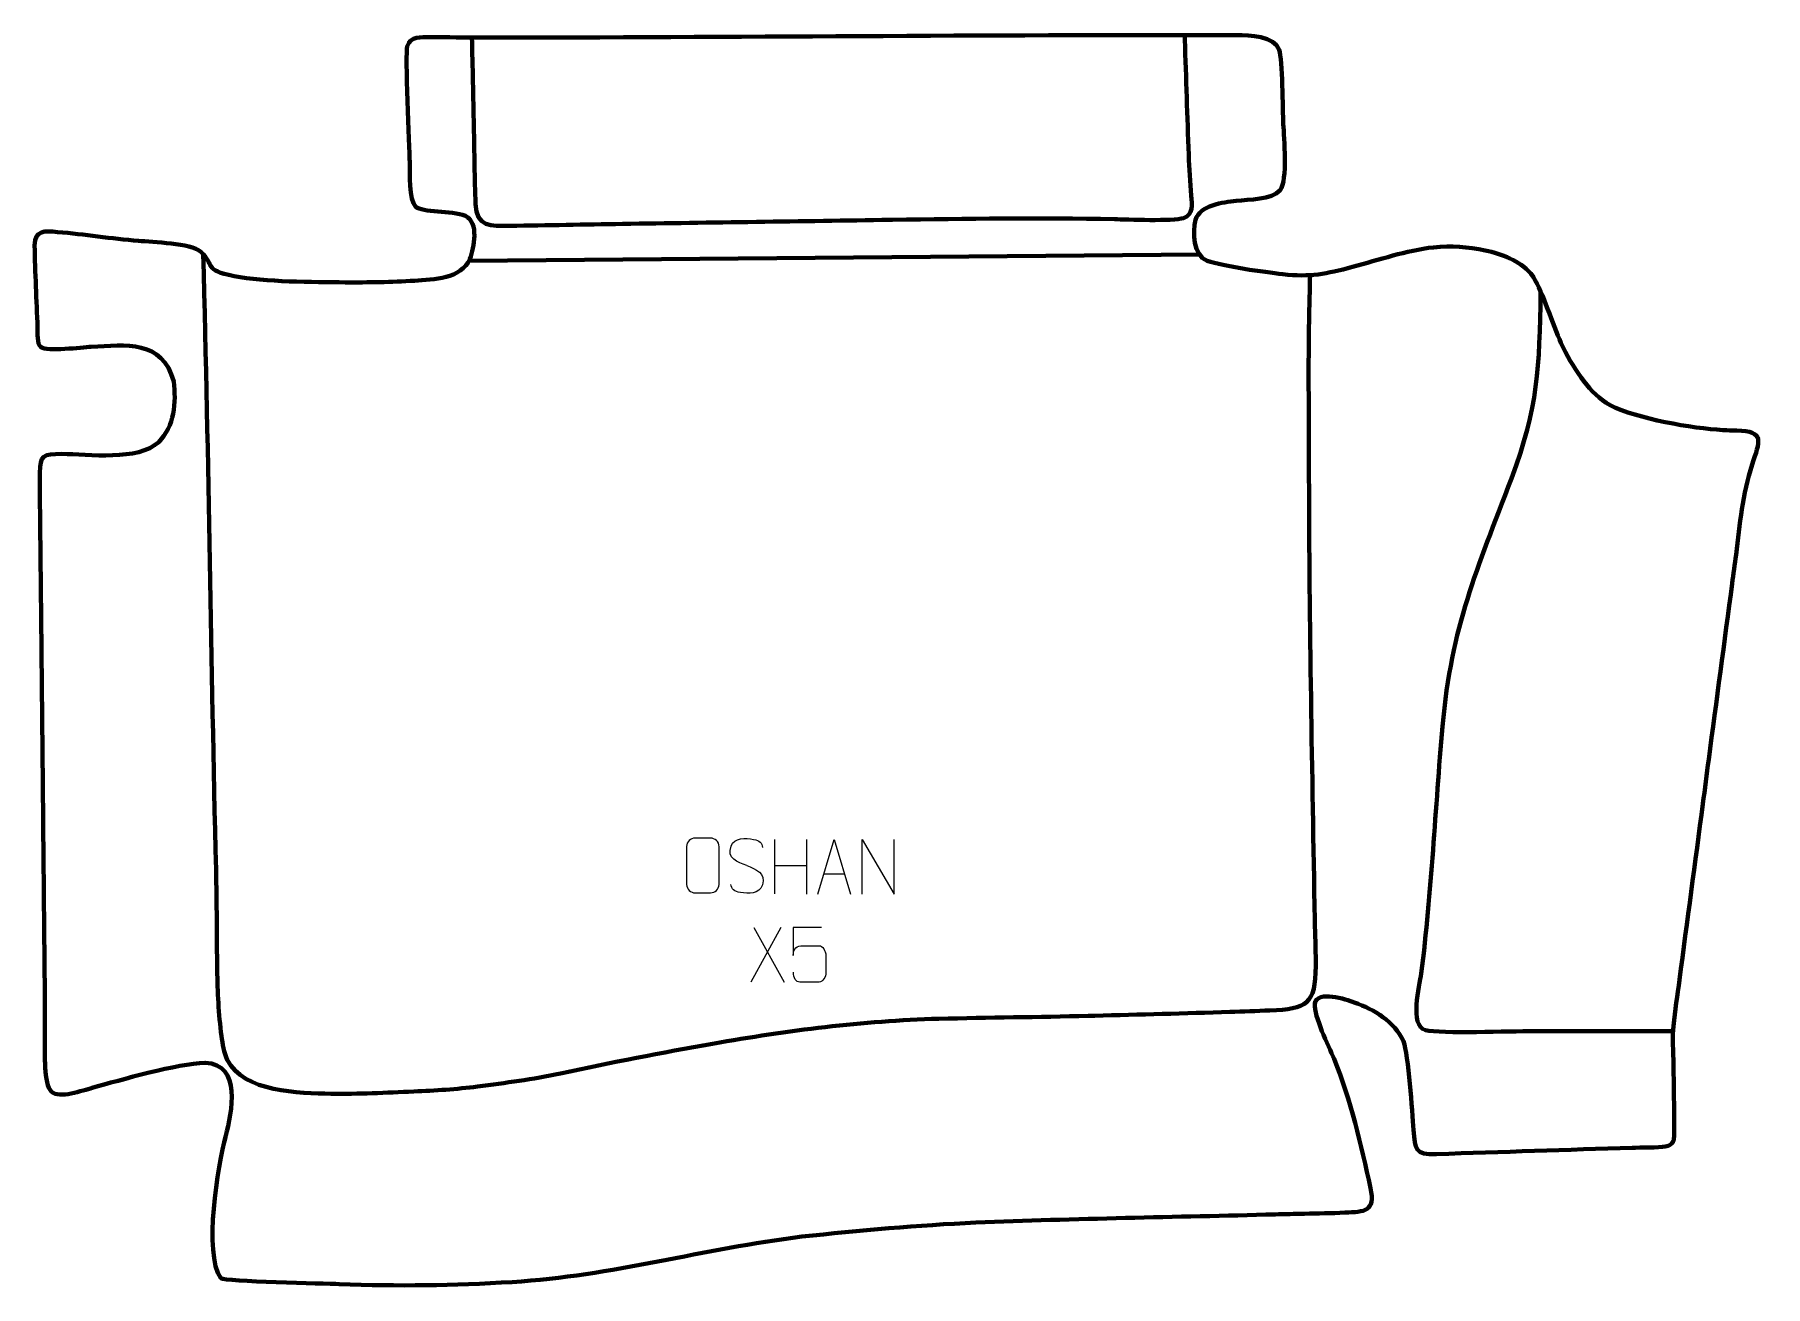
# Model space of a CAD drawing. Header units: millimetres. Extents: x -914 to -123, y 90 to 662.
import ezdxf

# ---------------------------------------------------------------- set-up
doc = ezdxf.new("R2010")
doc.units = ezdxf.units.MM
doc.header["$MEASUREMENT"] = 0
doc.layers.add('layer 2', color=7, linetype='Continuous')
doc.layers.add('layer 3', color=7, linetype='Continuous')

msp = doc.modelspace()

# ---------------------------------------------------------------- linework, layer by layer
at = {"layer": 'layer 2', "color": 142, "lineweight": 158}
for points, knots in [([(-714.0354, 660.2842), (-713.7431, 646.7493), (-713.4508, 633.2143), (-713.1586, 619.6794), (-713.1586, 619.6794), (-712.9075, 607.9292), (-712.8456, 595.9783), (-712.4119, 584.2583), (-712.4119, 584.2583), (-712.0228, 573.7401), (-705.3749, 574.2293), (-696.7499, 574.3275), (-696.7499, 574.3275), (-679.6522, 574.5223), (-662.4439, 574.9471), (-645.326, 575.2047), (-645.326, 575.2047), (-604.5362, 575.8186), (-563.7463, 576.4326), (-522.9564, 577.0464), (-522.9564, 577.0464), (-522.9564, 577.0464), (-521.9452, 577.0616), (-521.9452, 577.0616), (-521.9452, 577.0616), (-487.9257, 577.5737), (-454.6773, 578.0869), (-420.6219, 577.3484), (-420.6219, 577.3484), (-415.161, 577.2299), (-393.4789, 576.3036), (-389.034, 577.8907), (-389.034, 577.8907), (-384.4313, 579.5341), (-385.2641, 583.9362), (-385.5034, 588.1049), (-385.5034, 588.1049), (-385.8668, 594.4374), (-386.4062, 600.3253), (-386.648, 606.7407), (-386.648, 606.7407), (-387.3079, 624.2496), (-387.8385, 641.7633), (-388.4486, 659.2739), (-388.4486, 659.2739), (-388.4486, 659.2739), (-388.4839, 660.2841), (-388.4839, 660.2841)], [0, 0, 0, 0, 0.07692308, 0.07692308, 0.07692308, 0.07692308, 0.15384615, 0.15384615, 0.15384615, 0.15384615, 0.23076923, 0.23076923, 0.23076923, 0.23076923, 0.30769231, 0.30769231, 0.30769231, 0.30769231, 0.38461538, 0.38461538, 0.38461538, 0.38461538, 0.46153846, 0.46153846, 0.46153846, 0.46153846, 0.53846154, 0.53846154, 0.53846154, 0.53846154, 0.61538462, 0.61538462, 0.61538462, 0.61538462, 0.69230769, 0.69230769, 0.69230769, 0.69230769, 0.76923077, 0.76923077, 0.76923077, 0.76923077, 0.84615385, 0.84615385, 0.84615385, 0.84615385, 1, 1, 1, 1]), ([(-836.7686, 561.4261), (-834.1796, 464.859), (-833.3235, 376.8368), (-830.9301, 280.2714), (-830.9301, 280.2714), (-830.5501, 264.9342), (-830.6335, 249.8508), (-830.4007, 234.5634), (-830.4007, 234.5634), (-830.2456, 224.386), (-829.8064, 214.4128), (-828.4449, 204.3138), (-828.4449, 204.3138), (-827.9524, 200.7619), (-827.2815, 196.6946), (-825.7796, 193.4183), (-825.7796, 193.4183), (-818.5255, 178.6282), (-792.6196, 178.1967), (-778.5295, 177.9594), (-778.5295, 177.9594), (-765.7994, 177.7451), (-753.2843, 178.4171), (-740.588, 178.9729), (-740.588, 178.9729), (-730.7803, 179.3769), (-721.1818, 180.0155), (-711.4363, 181.2449), (-711.4363, 181.2449), (-698.4446, 182.9868), (-686.4463, 184.4817), (-673.5615, 187.2098), (-673.5615, 187.2098), (-650.5041, 192.1818), (-627.3299, 196.6737), (-604.1014, 200.771), (-604.1014, 200.771), (-569.7549, 206.8185), (-535.7538, 211.2522), (-500.8469, 212.1816), (-500.8469, 212.1816), (-478.1342, 212.733), (-455.4093, 212.9508), (-432.6631, 213.5107), (-432.6631, 213.5107), (-431.6483, 213.5357), (-430.6335, 213.5603), (-429.6187, 213.5848), (-429.6187, 213.5848), (-409.0219, 214.0737), (-388.4289, 214.6444), (-367.8375, 215.3265), (-367.8375, 215.3265), (-361.7775, 215.53), (-355.7189, 215.7525), (-349.6603, 215.9946), (-349.6603, 215.9946), (-332.7018, 216.6762), (-328.7236, 218.7305), (-328.6677, 236.2876), (-328.6677, 236.2876), (-328.6677, 236.2876), (-328.6778, 238.2231), (-328.6778, 238.2231), (-328.6778, 238.2231), (-328.6578, 244.3533), (-328.9355, 250.4952), (-329.066, 256.6255), (-329.066, 256.6255), (-329.066, 256.6255), (-329.0848, 257.5859), (-329.0848, 257.5859), (-329.0848, 257.5859), (-330.2736, 324.9836), (-331.6203, 392.3722), (-331.7445, 459.7832), (-331.7445, 459.7832), (-331.761, 469.9243), (-331.7843, 480.065), (-331.8424, 490.206), (-331.8424, 490.206), (-331.902, 500.3427), (-331.9295, 510.4747), (-331.8513, 520.6115), (-331.8513, 520.6115), (-331.7677, 530.8947), (-331.4516, 541.3152), (-331.2517, 551.6122)], [0, 0, 0, 0, 0.04347826, 0.04347826, 0.04347826, 0.04347826, 0.08695652, 0.08695652, 0.08695652, 0.08695652, 0.13043478, 0.13043478, 0.13043478, 0.13043478, 0.17391304, 0.17391304, 0.17391304, 0.17391304, 0.2173913, 0.2173913, 0.2173913, 0.2173913, 0.26086957, 0.26086957, 0.26086957, 0.26086957, 0.30434783, 0.30434783, 0.30434783, 0.30434783, 0.34782609, 0.34782609, 0.34782609, 0.34782609, 0.39130435, 0.39130435, 0.39130435, 0.39130435, 0.43478261, 0.43478261, 0.43478261, 0.43478261, 0.47826087, 0.47826087, 0.47826087, 0.47826087, 0.52173913, 0.52173913, 0.52173913, 0.52173913, 0.56521739, 0.56521739, 0.56521739, 0.56521739, 0.60869565, 0.60869565, 0.60869565, 0.60869565, 0.65217391, 0.65217391, 0.65217391, 0.65217391, 0.69565217, 0.69565217, 0.69565217, 0.69565217, 0.73913043, 0.73913043, 0.73913043, 0.73913043, 0.7826087, 0.7826087, 0.7826087, 0.7826087, 0.82608696, 0.82608696, 0.82608696, 0.82608696, 0.86956522, 0.86956522, 0.86956522, 0.86956522, 0.91304348, 0.91304348, 0.91304348, 0.91304348, 1, 1, 1, 1]), ([(-225.9527, 544.1106), (-226.4819, 509.4336), (-227.0749, 491.6629), (-239.2367, 458.9684), (-239.2367, 458.9684), (-255.1557, 416.7659), (-266.5907, 391.8877), (-270.7629, 345.6707), (-270.7629, 345.6707), (-274.0562, 308.2107), (-275.7606, 270.0703), (-280.4447, 232.817), (-280.4447, 232.817), (-281.2244, 227.4071), (-286.0678, 208.9957), (-278.5569, 207.0341), (-278.5569, 207.0341), (-271.4195, 205.1701), (-239.7461, 206.5694), (-229.2628, 206.56), (-229.2628, 206.56), (-207.9947, 206.5411), (-186.7267, 206.5229), (-165.4585, 206.5051)], [0, 0, 0, 0, 0.14285714, 0.14285714, 0.14285714, 0.14285714, 0.28571429, 0.28571429, 0.28571429, 0.28571429, 0.42857143, 0.42857143, 0.42857143, 0.42857143, 0.57142857, 0.57142857, 0.57142857, 0.57142857, 0.71428571, 0.71428571, 0.71428571, 0.71428571, 1, 1, 1, 1])]:
    msp.add_open_spline(points, degree=3, knots=knots, dxfattribs=at)
msp.add_open_spline([(-715.3257, 558.3498), (-715.3257, 558.3498), (-381.8193, 561.274), (-381.8193, 561.274)], degree=3, dxfattribs=at)
at = {"layer": 'layer 3', "color": 242, "lineweight": 158}
msp.add_open_spline([(-343.4805, 620.7406), (-343.1389, 614.4665), (-341.4266, 595.2411), (-344.8829, 590.6315), (-344.8829, 590.6315), (-349.0252, 586.0511), (-359.0375, 586.4491), (-364.9987, 585.7265), (-364.9987, 585.7265), (-370.9424, 585.0059), (-381.5958, 583.9038), (-383.5043, 577.0077), (-383.5043, 577.0077), (-385.0175, 571.54), (-384.5977, 560.6301), (-378.215, 558.3731), (-378.215, 558.3731), (-370.7324, 555.7273), (-352.2668, 553.2706), (-343.7356, 552.2215), (-343.7356, 552.2215), (-331.192, 550.7946), (-323.93, 552.3774), (-311.8564, 555.5574), (-311.8564, 555.5574), (-299.6781, 558.7911), (-287.3648, 563.0923), (-274.8241, 564.5), (-274.8241, 564.5), (-266.5888, 565.2872), (-259.3348, 564.7494), (-251.2404, 563.086), (-251.2404, 563.086), (-243.567, 561.4474), (-235.7124, 558.5498), (-230.4278, 552.5026), (-230.4278, 552.5026), (-230.4278, 552.5026), (-229.2574, 550.8397), (-229.2574, 550.8397), (-229.2574, 550.8397), (-224.7379, 543.6575), (-220.5733, 529.4681), (-216.6359, 520.8247), (-216.6359, 520.8247), (-213.9955, 515.0282), (-211.1751, 510.2427), (-207.431, 505.0856), (-207.431, 505.0856), (-207.431, 505.0856), (-206.1631, 503.3655), (-206.1631, 503.3655), (-206.1631, 503.3655), (-202.7747, 498.9385), (-199.0984, 495.0999), (-194.157, 492.4223), (-194.157, 492.4223), (-181.9806, 486.1924), (-156.5708, 481.8396), (-142.6927, 481.0522), (-142.6927, 481.0522), (-140.5941, 480.9439), (-138.5015, 480.8747), (-136.4013, 480.8158), (-136.4013, 480.8158), (-123.2855, 480.497), (-125.8709, 476.0417), (-129.3164, 465.3564), (-129.3164, 465.3564), (-133.7633, 451.5652), (-134.8646, 438.3056), (-136.6916, 424.0779), (-136.6916, 424.0779), (-137.2712, 419.7039), (-137.8591, 415.3327), (-138.4698, 410.963), (-138.4698, 410.963), (-142.0347, 384.1517), (-145.5996, 357.3406), (-149.1645, 330.5294), (-149.1645, 330.5294), (-150.0557, 323.8266), (-150.9468, 317.1238), (-151.8381, 310.4209), (-151.8381, 310.4209), (-155.403, 283.6098), (-158.9678, 256.7986), (-162.5327, 229.9873), (-162.5327, 229.9873), (-163.4656, 222.9707), (-164.4792, 215.8922), (-165.3249, 208.8728), (-165.3249, 208.8728), (-165.7911, 205.0031), (-165.3426, 196.0441), (-165.2936, 191.6654), (-165.2936, 191.6654), (-165.247, 187.5101), (-164.5902, 158.2686), (-165.1726, 156.8047), (-165.1726, 156.8047), (-165.9143, 154.9406), (-167.024, 154.1624), (-169.0409, 153.8189), (-169.0409, 153.8189), (-171.8154, 153.3464), (-180.6693, 153.3868), (-184.0764, 153.2781), (-184.0764, 153.2781), (-213.8553, 152.3325), (-243.6546, 151.3139), (-273.4299, 150.4037), (-273.4299, 150.4037), (-283.786, 150.0871), (-283.0671, 152.3916), (-283.9351, 161.5032), (-283.9351, 161.5032), (-284.7122, 169.7942), (-286.3013, 195.6911), (-288.5644, 201.8841), (-288.5644, 201.8841), (-292.87, 211.1095), (-301.8015, 216.2932), (-311.052, 219.6728), (-311.052, 219.6728), (-314.7956, 220.9875), (-327.8919, 225.3468), (-329.1105, 219.2183), (-329.1105, 219.2183), (-329.4588, 212.906), (-322.9081, 200.2587), (-320.2373, 193.8343), (-320.2373, 193.8343), (-312.6156, 175.0328), (-307.9114, 154.659), (-303.6277, 134.85), (-303.6277, 134.85), (-301.2928, 124.0523), (-306.2721, 124.0921), (-315.3889, 123.6506), (-315.3889, 123.6506), (-321.5441, 123.3526), (-327.6962, 123.2944), (-333.8551, 123.1502), (-333.8551, 123.1502), (-338.3117, 123.0402), (-342.7685, 122.9593), (-347.2246, 122.8513), (-347.2246, 122.8513), (-392.7034, 121.6208), (-438.4296, 120.9378), (-483.8626, 119.1243), (-483.8626, 119.1243), (-509.9434, 117.8784), (-537.3399, 115.5555), (-563.303, 112.6835), (-563.303, 112.6835), (-608.0932, 107.2763), (-650.1045, 94.6712), (-695.6153, 91.9613), (-695.6153, 91.9613), (-722.6632, 90.3937), (-747.6192, 89.9662), (-774.7089, 91.0199), (-774.7089, 91.0199), (-781.324, 91.2629), (-826.7501, 92.2096), (-828.7264, 93.719), (-828.7264, 93.719), (-836.8837, 105.2299), (-829.9748, 144.9203), (-826.4928, 158.7831), (-826.4928, 158.7831), (-823.8731, 169.2955), (-818.9131, 191.4762), (-835.9168, 192.0695), (-835.9168, 192.0695), (-848.5135, 191.7489), (-874.4023, 184.2346), (-887.4871, 180.6463), (-887.4871, 180.6463), (-891.6362, 179.5084), (-902.6315, 175.4876), (-906.0377, 178.8874), (-906.0377, 178.8874), (-909.7197, 182.5623), (-909.026, 196.5883), (-909.0516, 202.0823), (-909.0516, 202.0823), (-909.0786, 207.8526), (-909.0449, 213.6206), (-909.0937, 219.3914), (-909.0937, 219.3914), (-909.1098, 221.0798), (-909.126, 222.7683), (-909.1422, 224.4567), (-909.1422, 224.4567), (-909.2713, 237.9643), (-909.4005, 251.4719), (-909.5297, 264.9796), (-909.5297, 264.9796), (-909.591, 271.3956), (-909.6524, 277.8118), (-909.7138, 284.2278), (-909.7138, 284.2278), (-909.7784, 290.9816), (-909.843, 297.7354), (-909.9075, 304.4893), (-909.9075, 304.4893), (-909.9722, 311.2431), (-910.0367, 317.9969), (-910.1013, 324.7507), (-910.1013, 324.7507), (-910.295, 345.0121), (-910.4889, 365.2736), (-910.6827, 385.535), (-910.6827, 385.535), (-910.9244, 410.8206), (-911.3645, 436.2556), (-911.4152, 461.5233), (-911.4152, 461.5233), (-911.3562, 469.6441), (-909.7591, 470.0804), (-901.3604, 470.1614), (-901.3604, 470.1614), (-889.2814, 470.0484), (-866.3569, 466.7686), (-857.1253, 475.5962), (-857.1253, 475.5962), (-849.8973, 482.9296), (-849.0619, 493.5297), (-850.2811, 503.3018), (-850.2811, 503.3018), (-855.3878, 522.2712), (-872.0522, 519.9422), (-887.9319, 519.096), (-887.9319, 519.096), (-892.311, 518.8626), (-908.0354, 516.7679), (-910.9958, 519.0217), (-910.9958, 519.0217), (-912.7635, 520.3674), (-912.3508, 525.5772), (-912.4345, 527.8484), (-912.4345, 527.8484), (-912.8972, 540.3378), (-913.5631, 552.8752), (-913.7912, 565.3662), (-913.7912, 565.3662), (-913.5561, 572.5407), (-909.3222, 571.9924), (-903.3204, 571.5007), (-903.3204, 571.5007), (-890.9305, 570.4453), (-878.8253, 568.4584), (-866.3058, 567.4517), (-866.3058, 567.4517), (-859.8801, 566.9548), (-842.4314, 566.3632), (-837.868, 562.5236), (-837.868, 562.5236), (-831.1842, 556.3416), (-837.0702, 554.172), (-822.6337, 551.3714), (-822.6337, 551.3714), (-808.6132, 548.6514), (-786.6218, 548.6196), (-771.8853, 548.5084), (-771.8853, 548.5084), (-761.3284, 548.4287), (-750.8643, 548.6392), (-740.3243, 549.267), (-740.3243, 549.267), (-731.5923, 549.8164), (-718.9402, 549.9982), (-714.9542, 559.2617), (-714.9542, 559.2617), (-713.0619, 564.4351), (-710.7233, 575.7459), (-717.0337, 578.8241), (-717.0337, 578.8241), (-723.4073, 581.5287), (-736.8034, 580.2725), (-739.764, 583.0954), (-739.764, 583.0954), (-742.9466, 586.1301), (-742.341, 598.6256), (-742.4656, 603.3339), (-742.4656, 603.3339), (-742.6667, 610.3765), (-744.5457, 653.4972), (-743.634, 656.2783), (-743.634, 656.2783), (-742.0426, 661.1322), (-737.4858, 660.3477), (-733.0022, 660.4136), (-733.0022, 660.4136), (-725.1784, 660.5287), (-717.3298, 660.2889), (-709.5018, 660.2917), (-709.5018, 660.2917), (-594.5015, 660.3376), (-479.5296, 661.6529), (-364.5204, 661.4118), (-364.5204, 661.4118), (-359.0311, 661.4003), (-347.4595, 661.0193), (-345.3647, 654.7353), (-345.3647, 654.7353), (-343.8304, 650.1324), (-343.7912, 627.3527), (-343.4805, 620.7406)], degree=3, knots=[0, 0, 0, 0, 0.01265823, 0.01265823, 0.01265823, 0.01265823, 0.02531646, 0.02531646, 0.02531646, 0.02531646, 0.03797468, 0.03797468, 0.03797468, 0.03797468, 0.05063291, 0.05063291, 0.05063291, 0.05063291, 0.06329114, 0.06329114, 0.06329114, 0.06329114, 0.07594937, 0.07594937, 0.07594937, 0.07594937, 0.08860759, 0.08860759, 0.08860759, 0.08860759, 0.10126582, 0.10126582, 0.10126582, 0.10126582, 0.11392405, 0.11392405, 0.11392405, 0.11392405, 0.12658228, 0.12658228, 0.12658228, 0.12658228, 0.13924051, 0.13924051, 0.13924051, 0.13924051, 0.15189873, 0.15189873, 0.15189873, 0.15189873, 0.16455696, 0.16455696, 0.16455696, 0.16455696, 0.17721519, 0.17721519, 0.17721519, 0.17721519, 0.18987342, 0.18987342, 0.18987342, 0.18987342, 0.20253165, 0.20253165, 0.20253165, 0.20253165, 0.21518987, 0.21518987, 0.21518987, 0.21518987, 0.2278481, 0.2278481, 0.2278481, 0.2278481, 0.24050633, 0.24050633, 0.24050633, 0.24050633, 0.25316456, 0.25316456, 0.25316456, 0.25316456, 0.26582278, 0.26582278, 0.26582278, 0.26582278, 0.27848101, 0.27848101, 0.27848101, 0.27848101, 0.29113924, 0.29113924, 0.29113924, 0.29113924, 0.30379747, 0.30379747, 0.30379747, 0.30379747, 0.3164557, 0.3164557, 0.3164557, 0.3164557, 0.32911392, 0.32911392, 0.32911392, 0.32911392, 0.34177215, 0.34177215, 0.34177215, 0.34177215, 0.35443038, 0.35443038, 0.35443038, 0.35443038, 0.36708861, 0.36708861, 0.36708861, 0.36708861, 0.37974684, 0.37974684, 0.37974684, 0.37974684, 0.39240506, 0.39240506, 0.39240506, 0.39240506, 0.40506329, 0.40506329, 0.40506329, 0.40506329, 0.41772152, 0.41772152, 0.41772152, 0.41772152, 0.43037975, 0.43037975, 0.43037975, 0.43037975, 0.44303797, 0.44303797, 0.44303797, 0.44303797, 0.4556962, 0.4556962, 0.4556962, 0.4556962, 0.46835443, 0.46835443, 0.46835443, 0.46835443, 0.48101266, 0.48101266, 0.48101266, 0.48101266, 0.49367089, 0.49367089, 0.49367089, 0.49367089, 0.50632911, 0.50632911, 0.50632911, 0.50632911, 0.51898734, 0.51898734, 0.51898734, 0.51898734, 0.53164557, 0.53164557, 0.53164557, 0.53164557, 0.5443038, 0.5443038, 0.5443038, 0.5443038, 0.55696203, 0.55696203, 0.55696203, 0.55696203, 0.56962025, 0.56962025, 0.56962025, 0.56962025, 0.58227848, 0.58227848, 0.58227848, 0.58227848, 0.59493671, 0.59493671, 0.59493671, 0.59493671, 0.60759494, 0.60759494, 0.60759494, 0.60759494, 0.62025316, 0.62025316, 0.62025316, 0.62025316, 0.63291139, 0.63291139, 0.63291139, 0.63291139, 0.64556962, 0.64556962, 0.64556962, 0.64556962, 0.65822785, 0.65822785, 0.65822785, 0.65822785, 0.67088608, 0.67088608, 0.67088608, 0.67088608, 0.6835443, 0.6835443, 0.6835443, 0.6835443, 0.69620253, 0.69620253, 0.69620253, 0.69620253, 0.70886076, 0.70886076, 0.70886076, 0.70886076, 0.72151899, 0.72151899, 0.72151899, 0.72151899, 0.73417722, 0.73417722, 0.73417722, 0.73417722, 0.74683544, 0.74683544, 0.74683544, 0.74683544, 0.75949367, 0.75949367, 0.75949367, 0.75949367, 0.7721519, 0.7721519, 0.7721519, 0.7721519, 0.78481013, 0.78481013, 0.78481013, 0.78481013, 0.79746835, 0.79746835, 0.79746835, 0.79746835, 0.81012658, 0.81012658, 0.81012658, 0.81012658, 0.82278481, 0.82278481, 0.82278481, 0.82278481, 0.83544304, 0.83544304, 0.83544304, 0.83544304, 0.84810127, 0.84810127, 0.84810127, 0.84810127, 0.86075949, 0.86075949, 0.86075949, 0.86075949, 0.87341772, 0.87341772, 0.87341772, 0.87341772, 0.88607595, 0.88607595, 0.88607595, 0.88607595, 0.89873418, 0.89873418, 0.89873418, 0.89873418, 0.91139241, 0.91139241, 0.91139241, 0.91139241, 0.92405063, 0.92405063, 0.92405063, 0.92405063, 0.93670886, 0.93670886, 0.93670886, 0.93670886, 0.94936709, 0.94936709, 0.94936709, 0.94936709, 0.96202532, 0.96202532, 0.96202532, 0.96202532, 0.97468354, 0.97468354, 0.97468354, 0.97468354, 1, 1, 1, 1], dxfattribs=at)
at = {"layer": 'layer 3', "color": 250, "lineweight": 9}
for points, knots in [([(-612.0828, 294.6687), (-609.7571, 294.6687), (-607.431, 294.6687), (-605.1049, 294.6687), (-605.1049, 294.6687), (-603.1583, 294.7043), (-601.1669, 293.2127), (-601.1402, 290.7751), (-601.1402, 290.7751), (-601.1406, 285.0282), (-601.1406, 279.2809), (-601.1402, 273.5332), (-601.1402, 273.5332), (-601.28, 271.2098), (-602.9572, 269.7302), (-605.1049, 269.7194), (-605.1049, 269.7194), (-607.4368, 269.7198), (-609.7687, 269.7198), (-612.1002, 269.7194), (-612.1002, 269.7194), (-614.0252, 269.614), (-615.9973, 271.4985), (-615.9861, 273.5158), (-615.9861, 273.5158), (-615.9858, 279.2859), (-615.9858, 285.0556), (-615.9861, 290.8249), (-615.9861, 290.8249), (-615.9819, 292.963), (-614.2352, 294.6822), (-612.0828, 294.6687)], [0, 0, 0, 0, 0.11111111, 0.11111111, 0.11111111, 0.11111111, 0.22222222, 0.22222222, 0.22222222, 0.22222222, 0.33333333, 0.33333333, 0.33333333, 0.33333333, 0.44444444, 0.44444444, 0.44444444, 0.44444444, 0.55555556, 0.55555556, 0.55555556, 0.55555556, 0.66666667, 0.66666667, 0.66666667, 0.66666667, 0.77777778, 0.77777778, 0.77777778, 0.77777778, 1, 1, 1, 1]), ([(-588.5632, 282.1922), (-592.8115, 283.6626), (-597.7196, 285.4584), (-595.7145, 290.9787), (-595.7145, 290.9787), (-594.211, 295.1186), (-588.9974, 294.7301), (-585.3938, 294.129), (-585.3938, 294.129), (-582.5332, 293.6518), (-581.6685, 292.4386), (-581.3579, 290.3545)], [0, 0, 0, 0, 0.25, 0.25, 0.25, 0.25, 0.5, 0.5, 0.5, 0.5, 1, 1, 1, 1]), ([(-556.0338, 269.1208), (-556.0338, 269.1208), (-548.6628, 294.0743), (-548.6628, 294.0743), (-548.6628, 294.0743), (-548.6628, 294.0743), (-541.0929, 269.1208), (-541.0929, 269.1208)], [0, 0, 0, 0, 0.33333333, 0.33333333, 0.33333333, 0.33333333, 1, 1, 1, 1]), ([(-535.8908, 269.1208), (-535.8908, 269.1208), (-535.8908, 294.0743), (-535.8908, 294.0743), (-535.8908, 294.0743), (-535.8908, 294.0743), (-521.236, 269.1208), (-521.236, 269.1208), (-521.236, 269.1208), (-521.236, 269.1208), (-521.236, 294.0743), (-521.236, 294.0743)], [0, 0, 0, 0, 0.25, 0.25, 0.25, 0.25, 0.5, 0.5, 0.5, 0.5, 1, 1, 1, 1]), ([(-588.5632, 282.1921), (-584.5446, 280.5454), (-579.5151, 278.6571), (-581.3491, 273.2968), (-581.3491, 273.2968), (-582.8089, 269.0304), (-587.7197, 269.2871), (-591.4458, 269.8418), (-591.4458, 269.8418), (-594.1958, 270.2516), (-595.4167, 271.4651), (-595.7947, 273.5773)], [0, 0, 0, 0, 0.25, 0.25, 0.25, 0.25, 0.5, 0.5, 0.5, 0.5, 1, 1, 1, 1]), ([(-554.4406, 253.8114), (-554.4406, 253.8114), (-567.2923, 253.8114), (-567.2923, 253.8114), (-567.2923, 253.8114), (-567.292, 249.5808), (-567.292, 245.3499), (-567.2923, 241.1187), (-567.2923, 241.1187), (-567.2926, 244.4288), (-565.6616, 245.5006), (-562.8496, 245.5611), (-562.8496, 245.5611), (-560.41, 245.5614), (-557.9705, 245.5614), (-555.5313, 245.5611), (-555.5313, 245.5611), (-553.8815, 245.5679), (-552.4066, 243.1874), (-552.3781, 241.1187), (-552.3781, 241.1187), (-552.3784, 238.5314), (-552.3784, 235.9438), (-552.3781, 233.3561), (-552.3781, 233.3561), (-552.3319, 231.3967), (-553.8313, 228.9604), (-555.4572, 228.9019), (-555.4572, 228.9019), (-557.4137, 228.9022), (-562.3087, 228.9022), (-564.2657, 228.9019), (-564.2657, 228.9019), (-566.1112, 228.8931), (-567.2183, 230.8579), (-567.2391, 233.409)], [0, 0, 0, 0, 0.1, 0.1, 0.1, 0.1, 0.2, 0.2, 0.2, 0.2, 0.3, 0.3, 0.3, 0.3, 0.4, 0.4, 0.4, 0.4, 0.5, 0.5, 0.5, 0.5, 0.6, 0.6, 0.6, 0.6, 0.7, 0.7, 0.7, 0.7, 0.8, 0.8, 0.8, 0.8, 1, 1, 1, 1])]:
    msp.add_open_spline(points, degree=3, knots=knots, dxfattribs=at)
for points in [[(-575.8849, 294.0743), (-575.8849, 294.0743), (-575.8849, 269.2968), (-575.8849, 269.2968)], [(-561.2416, 294.0743), (-561.2416, 294.0743), (-561.2416, 269.1208), (-561.2416, 269.1208)], [(-575.8849, 282.192), (-575.8849, 282.192), (-561.2416, 282.1924), (-561.2416, 282.1924)], [(-553.3112, 278.3702), (-553.3112, 278.3702), (-543.8155, 278.3702), (-543.8155, 278.3702)], [(-572.9644, 253.8045), (-572.9644, 253.8045), (-586.705, 228.9087), (-586.705, 228.9087)], [(-585.2504, 253.8045), (-585.2504, 253.8045), (-571.5098, 228.851), (-571.5098, 228.851)]]:
    msp.add_open_spline(points, degree=3, dxfattribs=at)

doc.saveas('drawing.dxf')
